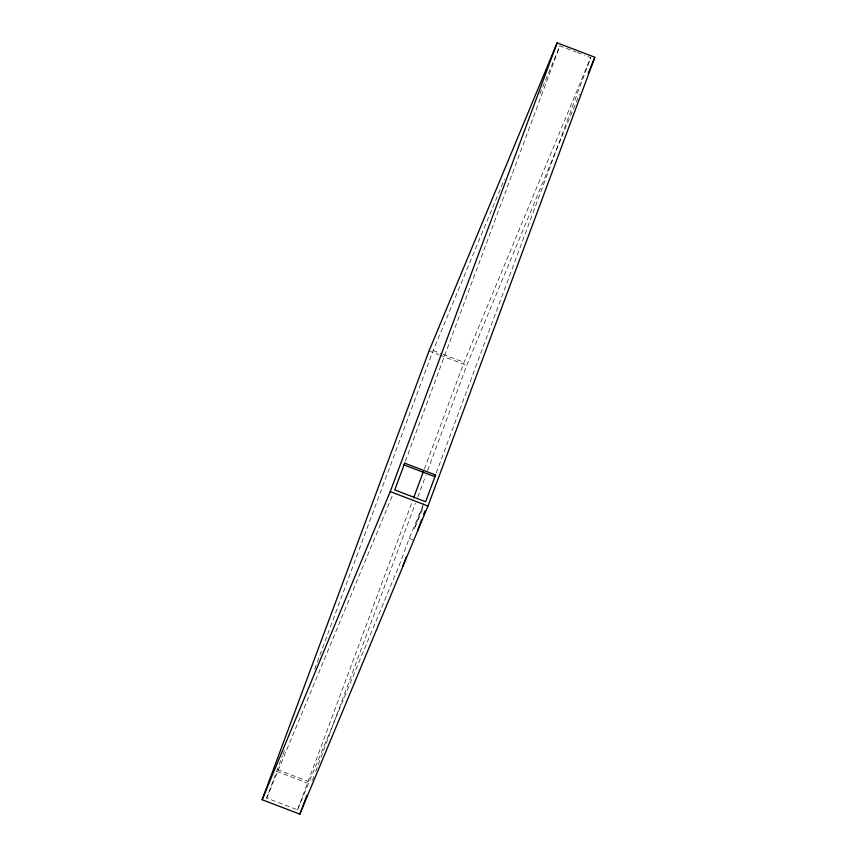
<?xml version="1.0" encoding="UTF-8"?>
<svg xmlns="http://www.w3.org/2000/svg" width="857" height="857" viewBox="0 0 857 857"><rect width="100%" height="100%" fill="white"/><g stroke="black" fill="none" stroke-linecap="round" stroke-linejoin="round"><path stroke-width="0.64" stroke-dasharray="4.29 3.21" d="M422.715 505.994L409.26 538.346L399.319 565.095L297.529 809.865L266.666 798.049L282.456 755.788M282.928 754.535L285.263 748.257M314.658 669.221L433.16 350.556L504.462 179.102M405.393 461.13L559.867 45.871L575.893 52.009M297.529 809.865L412.238 501.634M424.365 469.015L464.023 362.382L590.687 57.676L585.76 55.791M312.441 780.309L313.844 776.549M315.708 771.536L415.463 503.284M417.798 497.017L425.715 475.71M427.579 470.697L466.744 365.403L579.493 94.27M423.754 503.616L414.263 529.144L423.647 506.508M436.256 472.946L590.687 57.676M539.856 93.981L559.867 45.871M266.666 798.049L393.224 493.621M577.125 52.491L584.528 55.319M433.16 350.556L441.805 353.866M443.037 354.337L464.023 362.382M429.025 350.952L438.752 354.68M439.973 355.152L466.744 365.403M409.26 538.346L412.688 539.653M277.325 769.586L308.188 781.402M276.618 771.3L307.481 783.116"/><path stroke-width="1.29" d="M262.135 799.71L429.025 350.952L557.146 42.85L594.865 57.29L427.975 506.048L299.854 814.15L262.135 799.71L390.256 491.597L557.146 42.85M404.708 463.176L394.756 489.925L425.618 501.741L435.57 475.003L404.708 463.176L403.99 464.89L434.853 476.706L435.57 475.003M413.631 497.874L423.433 471.521M299.854 814.15L306.849 795.35M402.747 566.402L406.368 556.675M417.691 530.462L421.762 519.513M423.572 514.65L424.933 511.008M588.202 73.316L594.865 57.29M390.256 491.597L427.975 506.048"/></g></svg>
